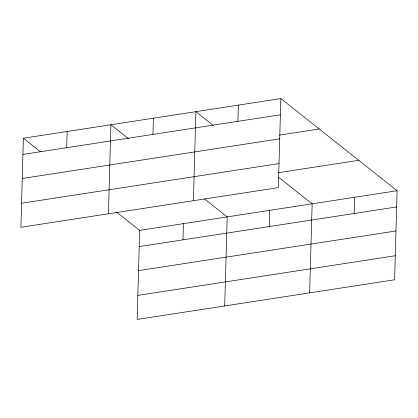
<?xml version="1.0" encoding="UTF-8"?>
<svg xmlns="http://www.w3.org/2000/svg" width="418" height="418" viewBox="0 0 418 418"><rect width="100%" height="100%" fill="white"/><g stroke="black" fill="none" stroke-linecap="round" stroke-linejoin="round"><path stroke-width="0.63" d="M23.387 138.227L20.9 227.272L278.351 187.619L280.839 98.575L23.387 138.227L40.551 151.833M66.702 147.706L67.152 131.487M108.434 213.791L110.922 124.747L128.587 138.75M116.423 211.973L139.649 230.381L137.161 319.425L394.613 279.773L397.1 190.728L280.839 98.575M152.946 134.424L153.401 118.205M182.964 239.854L183.413 223.64M193.393 200.708L195.88 111.663L213.044 125.264M224.696 305.939L227.183 216.9L204.465 198.895M237.905 121.335L238.359 105.122M269.208 226.572L269.662 210.353M309.654 292.856L312.141 203.812L278.822 177.404M354.166 213.488L354.621 197.27M22.933 154.446L280.389 114.793M279.302 135.134L319.206 128.984M22.264 178.481L279.715 138.828M21.569 203.242L279.025 163.59M278.278 172.707L358.733 160.319M139.649 230.381L397.1 190.728M139.194 246.599L396.645 206.941M138.525 270.629L395.977 230.976M137.83 295.39L395.282 255.738"/></g></svg>
